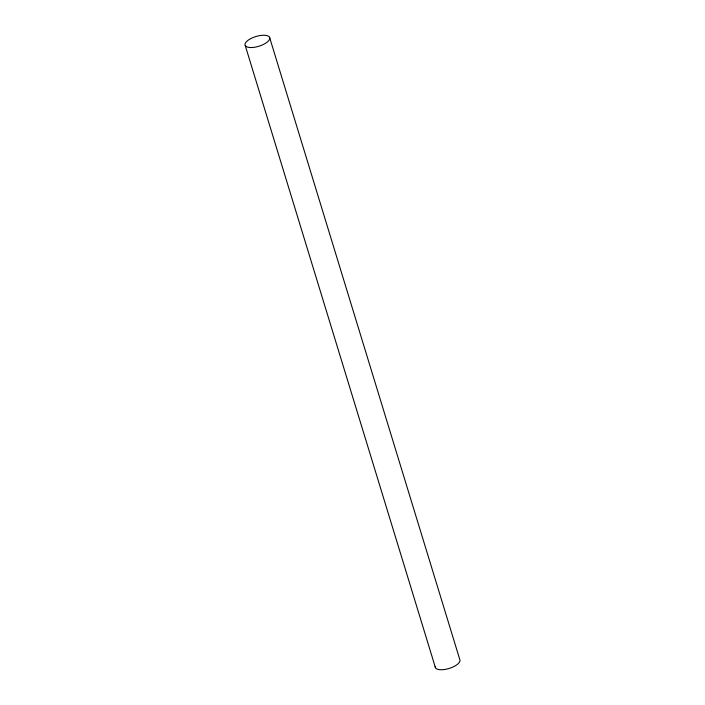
<?xml version="1.0" encoding="UTF-8"?>
<svg xmlns="http://www.w3.org/2000/svg" width="705" height="705" viewBox="0 0 705 705"><rect width="100%" height="100%" fill="white"/><g stroke="black" fill="none" stroke-linecap="round" stroke-linejoin="round"><path stroke-width="1.06" d="M269.539 37.259L459.766 659.466A12.875 5.094 -17 0 1 448.477 668.657A12.875 5.094 -17 0 1 435.241 666.428M245.234 45.534L435.461 667.741M250.539 47.543A12.875 5.094 -17 0 0 269.759 38.572A12.875 5.094 -17 0 0 251.852 38.07A12.875 5.094 -17 0 0 250.539 47.543"/></g></svg>
